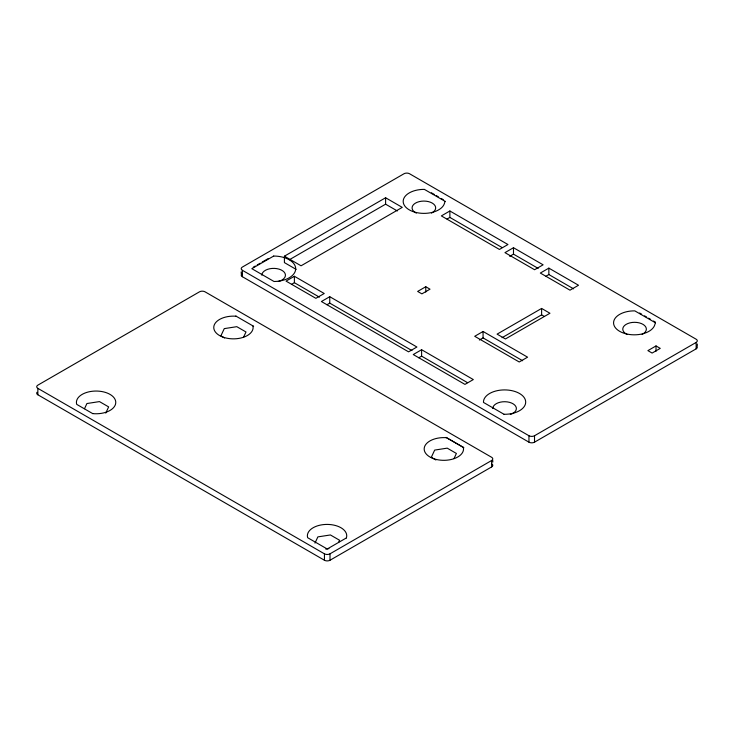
<?xml version="1.0" encoding="UTF-8"?>
<svg xmlns="http://www.w3.org/2000/svg" width="734" height="734" viewBox="0 0 734 734"><rect width="100%" height="100%" fill="white"/><g stroke="black" fill="none" stroke-linecap="round" stroke-linejoin="round"><path stroke-width="1.1" d="M84.511 408.71L86.915 403.535L99.457 401.59L108.641 406.893L105.76 413.104M243.587 337.154L245.991 331.979L236.807 326.676L224.265 328.621L220.897 335.86L224.576 337.979M314.987 543.105L317.868 536.893L330.41 534.958L339.594 540.261L338.64 542.325M453.997 458.622L456.392 453.447L447.217 448.144L434.675 450.089L431.308 457.328L435.904 459.979M253.276 267.194L255.258 266.057M257.239 264.91L260.221 263.194M262.203 262.047L268.149 258.607M284.407 256.184L385.598 197.758L402.26 207.373L301.059 265.8L284.407 256.184L284.407 262.607L296.16 269.396M289.361 259.744L385.598 204.18L397.36 210.97M294.389 276.278L286.04 281.104L315.868 298.325L324.226 293.499L294.389 276.278L294.389 282.7L319.409 297.151M291.609 284.315L294.389 282.7M449.878 210.988L441.354 215.906L499.432 249.441L507.946 244.523L449.878 210.988L449.878 217.42L502.047 247.532M447.034 219.053L449.878 217.42M329.759 296.701L321.409 301.527L408.563 351.843L416.912 347.017L329.759 296.701L329.759 303.124L411.967 350.586M326.979 304.729L329.759 303.124M425.775 286.737L417.655 291.426L421.885 293.866L430.005 289.178L425.775 286.737L425.775 292.086M513.488 247.716L504.964 252.634L534.581 269.736L543.105 264.818L513.488 247.716L513.488 254.138L538.169 268.396M509.699 256.331L513.488 254.138M548.849 268.13L540.325 273.048L569.988 290.178L578.511 285.251L548.849 268.13L548.849 274.553L573.566 288.829M546.004 276.195L548.849 274.553M421.61 349.723L413.251 354.55L464.952 384.396L473.311 379.57L421.61 349.723L421.61 356.155L467.457 382.625M418.82 357.761L421.61 356.155M483.064 331.474L474.714 336.291L519.232 361.99L527.581 357.174L483.064 331.474L483.064 337.897L522.636 360.743M479.357 340.035L483.064 337.897M541.609 308.436L497.083 334.135L505.432 338.961L549.949 313.253L541.609 308.436L541.609 314.858L502.038 337.704M656.012 345.934L647.893 350.623L652.122 353.063L660.242 348.375L656.012 345.934L656.012 351.283M37.856 388.359L324.437 553.821A3.936 2.275 0 0 0 330.006 553.821L491.633 460.502A3.936 2.275 0 0 0 491.633 457.291L205.043 291.829A3.936 2.275 0 0 0 199.483 291.829L37.856 385.148A3.936 2.275 0 0 0 37.856 388.359L37.856 394.782L324.437 560.244A3.936 2.275 0 0 0 330.006 560.244L491.633 466.925A3.936 2.275 0 0 0 492.184 464.117M242.367 270.286L528.957 435.739A3.936 2.275 0 0 0 534.517 435.739L696.144 342.429A3.936 2.275 0 0 0 696.144 339.218L409.563 173.756A3.936 2.275 0 0 0 403.994 173.756L242.367 267.066A3.936 2.275 0 0 0 242.367 270.286L242.367 276.709L528.957 442.171A3.936 2.275 0 0 0 534.517 442.171L696.144 348.852A3.936 2.275 0 0 0 696.97 346.338M325.786 549.115L328.915 548.628M431.372 192.776L434.354 194.492M436.335 195.639L438.317 196.785M441.29 198.501L443.272 199.648M639.626 313.005L641.608 314.152M644.58 315.868L646.562 317.015M648.544 318.161L650.535 319.308M653.508 321.024L655.49 322.171M541.609 314.858L544.389 316.464M235.788 316.005L253.634 326.309M446.015 437.381L463.87 447.685M697.3 344.035L697.3 345.641M696.144 342.429L696.144 348.852M534.517 435.739L534.517 442.171M528.957 435.739L528.957 442.171M492.789 460.502L492.789 462.108M491.633 460.502L491.633 466.925M385.598 197.758L385.598 204.18M330.006 553.821L330.006 560.244M324.437 553.821L324.437 560.244M241.22 271.892L241.22 273.498M37.856 394.782A3.936 2.275 0 0 1 37.03 392.268M252.927 325.896A19.671 11.359 0 0 1 234.366 338.842A19.671 11.359 0 0 1 213.787 326.96A19.671 11.359 0 0 1 236.21 316.244M242.367 276.709A3.936 2.275 0 0 1 241.816 273.892M261.836 275.195A11.808 6.817 0 0 1 272.039 268.442A11.808 6.817 0 0 1 285.012 273.369A11.808 6.817 0 0 1 278.333 281.452M492.771 408.526A11.808 6.817 0 0 1 502.588 401.81A11.808 6.817 0 0 1 515.708 406.269A11.808 6.817 0 0 1 510.304 414.49M627.001 334.355A11.808 6.817 0 0 1 625.974 324.456A11.808 6.817 0 0 1 643.158 324.456A11.808 6.817 0 0 1 642.131 334.355M416.316 213.117A11.808 6.817 0 0 1 415.288 203.217A11.808 6.817 0 0 1 432.473 203.217A11.808 6.817 0 0 1 431.445 213.117M655.416 322.767L654.737 324.951A20.745 11.983 0 0 1 631.717 334.732A20.745 11.983 0 0 1 613.624 321.951A20.745 11.983 0 0 1 634.818 310.877L655.416 322.767M445.088 201.336L444.409 203.511A20.781 12.001 0 0 1 421.353 213.282A20.781 12.001 0 0 1 403.241 200.501A20.781 12.001 0 0 1 424.399 189.39L445.088 201.336M273.709 256.047L251.826 268.672L274.03 281.498A22.038 12.726 0 0 0 295.683 268.681A22.038 12.726 0 0 0 273.709 256.047M346.365 537.949L327.226 548.995L307.665 537.71A19.671 11.359 0 0 1 327.263 524.415A19.671 11.359 0 0 1 346.365 537.949M504.038 414.288L483.467 402.416A21.112 12.194 0 0 1 504.396 389.91A21.112 12.194 0 0 1 525.691 402.204A21.112 12.194 0 0 1 504.038 414.288M463.337 447.382L446.547 437.712A19.671 11.359 0 0 0 424.197 448.456A19.671 11.359 0 0 0 444.786 460.31A19.671 11.359 0 0 0 463.337 447.382M92.695 413.6L76.712 404.37A19.671 11.359 0 0 1 94.952 391.066A19.671 11.359 0 0 1 115.733 403.067A19.671 11.359 0 0 1 92.695 413.6"/></g></svg>
